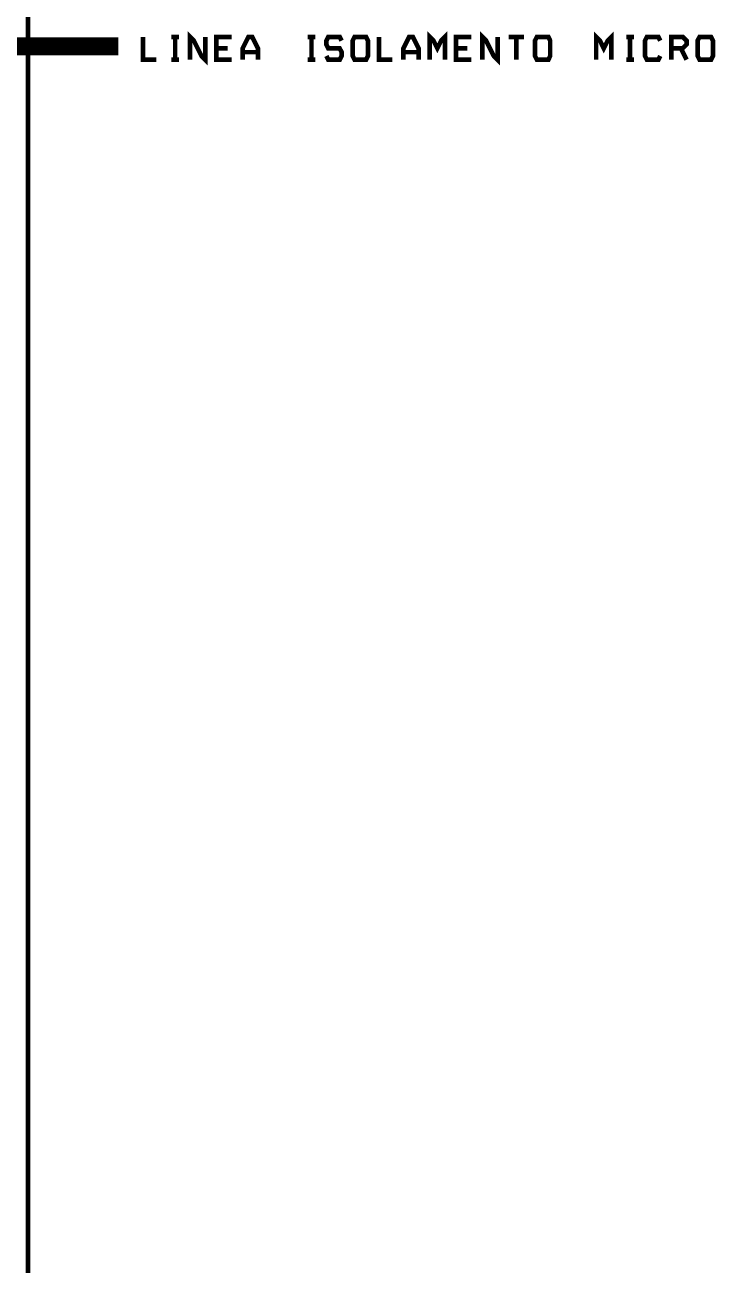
# Model space of a CAD drawing. Extents: x -11 to 221, y -93 to 178.
# Drawn here: x 182.8 to 221.1, y 49.2 to 118 of the extents above; entities that cross this region are included whole.
import ezdxf

# ---------------------------------------------------------------- set-up
doc = ezdxf.new("R2010")
doc.units = 0
doc.header["$MEASUREMENT"] = 0
for name, color, linetype in [('26-349-0_DRD', 7, 'CONTINUOUS'), ('26-349-0_DRL', 2, 'CONTINUOUS'), ('26-349-0_FAB', 1, 'CONTINUOUS')]:
    doc.layers.add(name, color=color, linetype=linetype)

msp = doc.modelspace()

# ---------------------------------------------------------------- linework, layer by layer
at = {"layer": '26-349-0_DRD', "const_width": 0.254}
msp.add_lwpolyline([(182.94858, 173.44898), (182.94858, -5.99948)], dxfattribs=at)
at = {"layer": '26-349-0_DRL', "const_width": 0.254}
msp.add_lwpolyline([(182.94858, 173.44898), (182.94858, -5.99948)], dxfattribs=at)
at = {"layer": '26-349-0_FAB'}
for points, const_width in [([(182.94858, 173.44898), (182.94858, -5.99948)], 0.254), ([(187.325, 48.26), (67.945, 48.26), (67.945, 115.57), (69.215, 116.84), (187.96, 116.84)], 1.00076), ([(190.07582, 116.09832), (189.33668, 116.09832), (189.33668, 117.36832)], 0.254), ([(191.3255, 117.36832), (190.90132, 117.36832)], 0.254), ([(191.11468, 116.09832), (191.11468, 117.36832)], 0.254), ([(192.786, 117.36832), (192.786, 116.09832), (192.57518, 116.31168), (192.151, 117.1575), (191.94018, 117.36832), (191.94018, 116.09832)], 0.254), ([(194.2465, 116.09832), (193.40068, 116.09832), (193.40068, 117.36832), (194.2465, 117.36832)], 0.254), ([(195.707, 116.09832), (195.707, 116.73332), (195.3895, 117.36832), (195.17868, 117.36832), (194.86118, 116.73332), (194.86118, 116.09832)], 0.254), ([(198.89216, 117.36832), (198.46798, 117.36832)], 0.254), ([(198.68134, 116.09832), (198.68134, 117.36832)], 0.254), ([(200.35266, 117.1575), (200.24598, 117.36832), (199.61098, 117.36832), (199.50684, 117.1575), (199.50684, 116.94668), (199.61098, 116.73332), (200.24598, 116.73332), (200.35266, 116.5225), (200.35266, 116.31168), (200.24598, 116.09832), (199.61098, 116.09832), (199.50684, 116.31168)], 0.254), ([(201.07148, 116.09832), (200.96734, 116.31168), (200.96734, 117.1575), (201.07148, 117.36832), (201.70648, 117.36832), (201.81316, 117.1575), (201.81316, 116.31168), (201.70648, 116.09832), (201.07148, 116.09832)], 0.254), ([(203.16698, 116.09832), (202.42784, 116.09832), (202.42784, 117.36832)], 0.254), ([(204.62748, 116.09832), (204.62748, 116.73332), (204.30998, 117.36832), (204.09916, 117.36832), (203.78166, 116.73332), (203.78166, 116.09832)], 0.254), ([(206.08798, 116.09832), (206.08798, 117.36832), (205.87716, 117.1575), (205.66634, 116.73332), (205.45298, 117.1575), (205.24216, 117.36832), (205.24216, 116.09832)], 0.254), ([(207.54848, 116.09832), (206.70266, 116.09832), (206.70266, 117.36832), (207.54848, 117.36832)], 0.254), ([(209.00898, 117.36832), (209.00898, 116.09832), (208.79816, 116.31168), (208.37398, 117.1575), (208.16316, 117.36832), (208.16316, 116.09832)], 0.254), ([(210.46948, 117.36832), (209.62366, 117.36832)], 0.254), ([(210.04784, 116.09832), (210.04784, 117.36832)], 0.254), ([(211.19084, 116.09832), (211.08416, 116.31168), (211.08416, 117.1575), (211.19084, 117.36832), (211.82584, 117.36832), (211.92998, 117.1575), (211.92998, 116.31168), (211.82584, 116.09832), (211.19084, 116.09832)], 0.254), ([(215.3285, 116.09832), (215.3285, 117.36832), (215.11768, 117.1575), (214.90432, 116.73332), (214.6935, 117.1575), (214.48268, 117.36832), (214.48268, 116.09832)], 0.254), ([(216.57818, 117.36832), (216.154, 117.36832)], 0.254), ([(216.36482, 116.09832), (216.36482, 117.36832)], 0.254), ([(218.03868, 116.31168), (217.932, 116.09832), (217.297, 116.09832), (217.19032, 116.31168), (217.19032, 117.1575), (217.297, 117.36832), (217.932, 117.36832), (218.03868, 117.1575)], 0.254), ([(218.65082, 116.73332), (219.28582, 116.73332), (219.49918, 116.94668), (219.49918, 117.1575), (219.28582, 117.36832), (218.65082, 117.36832), (218.65082, 116.09832)], 0.254), ([(220.218, 116.09832), (220.11132, 116.31168), (220.11132, 117.1575), (220.218, 117.36832), (220.853, 117.36832), (220.95968, 117.1575), (220.95968, 116.31168), (220.853, 116.09832), (220.218, 116.09832)], 0.254), ([(194.03568, 116.73332), (193.40068, 116.73332)], 0.254), ([(195.707, 116.5225), (194.86118, 116.5225)], 0.254), ([(204.62748, 116.5225), (203.78166, 116.5225)], 0.254), ([(207.33766, 116.73332), (206.70266, 116.73332)], 0.254), ([(219.18168, 116.73332), (219.49918, 116.09832)], 0.254), ([(191.3255, 116.09832), (190.90132, 116.09832)], 0.254), ([(198.89216, 116.09832), (198.46798, 116.09832)], 0.254), ([(216.57818, 116.09832), (216.154, 116.09832)], 0.254)]:
    msp.add_lwpolyline(points, dxfattribs=dict(at, const_width=const_width))

doc.saveas('drawing.dxf')
